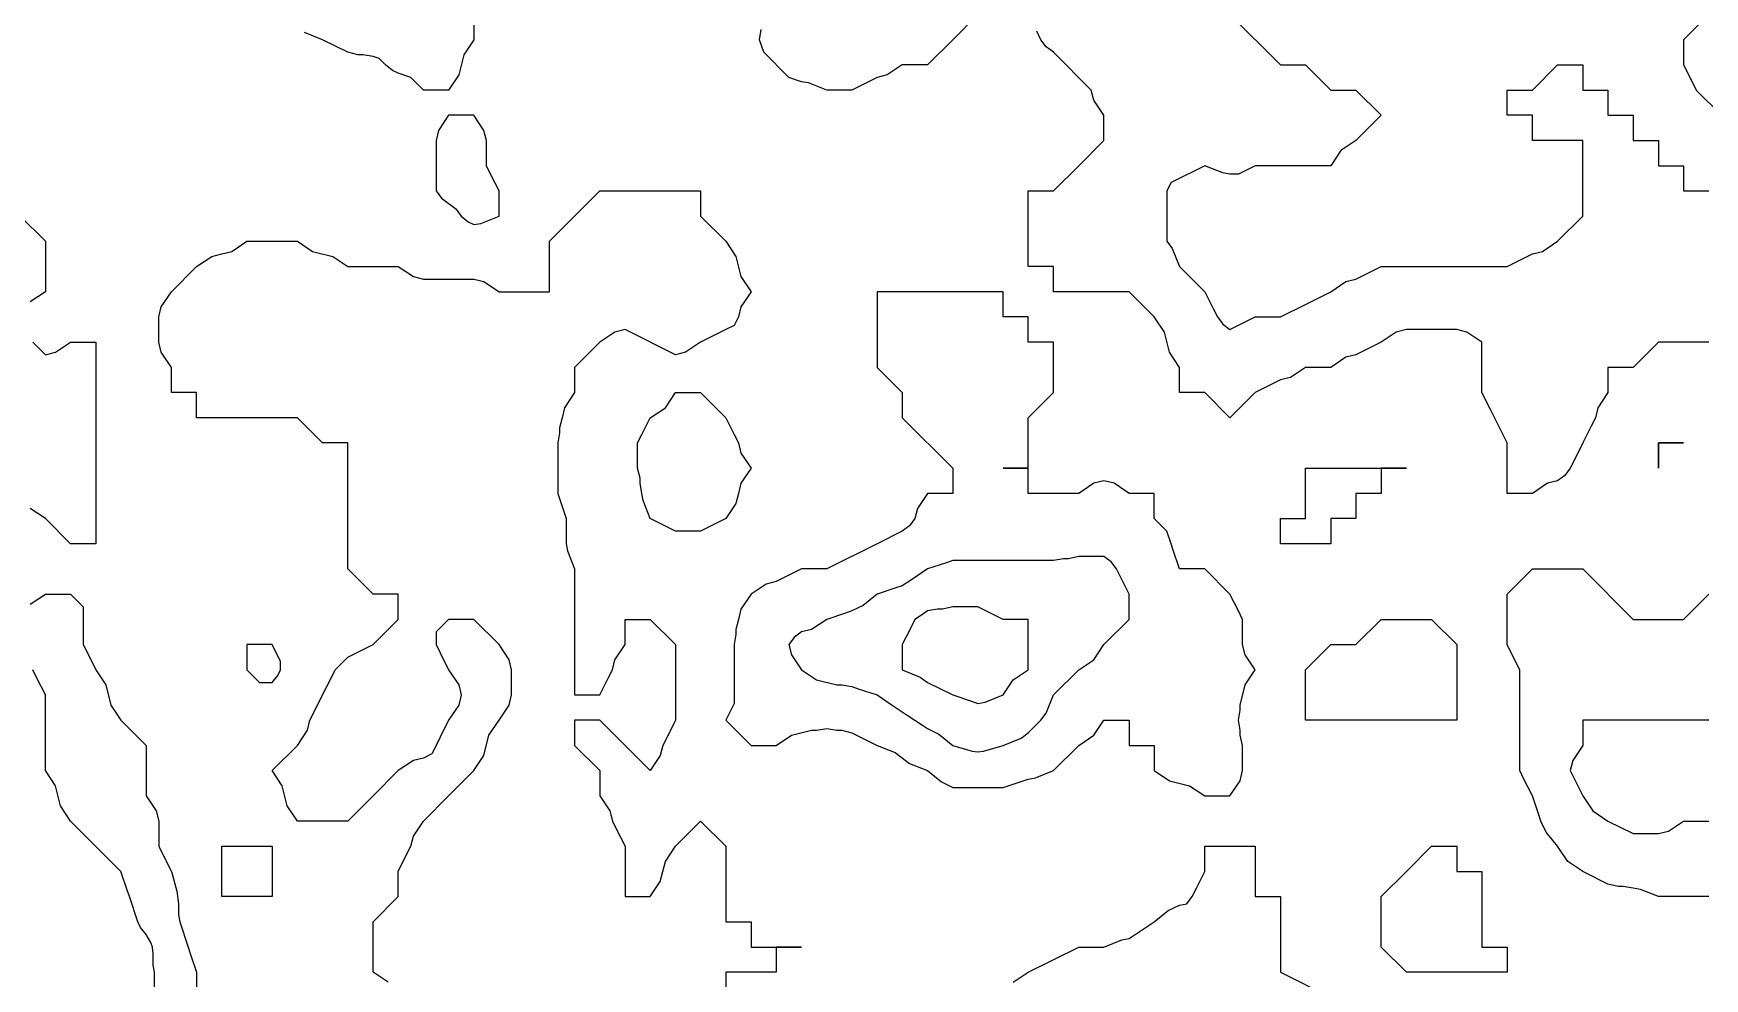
# Model space of a CAD drawing. Header units: inches. Extents: x 794995 to 811195, y 2485918 to 2508058.
# Drawn here: x 803711 to 805700, y 2496441 to 2497566 of the extents above; entities that cross this region are included whole.
import ezdxf

# ---------------------------------------------------------------- set-up
doc = ezdxf.new("R2010")
doc.units = ezdxf.units.IN
doc.header["$MEASUREMENT"] = 0
doc.layers.add('contour', color=7, linetype='Continuous')

msp = doc.modelspace()

# ---------------------------------------------------------------- linework, layer by layer
at = {"layer": 'contour'}
for points in [[(804235.2, 2497588.4), (804235.2, 2497558.4), (804223.2, 2497540.4), (804217.2, 2497516.4), (804205.2, 2497498.4), (804175.2, 2497498.4), (804160.2, 2497513.4), (804145.2, 2497518.4), (804138.5, 2497521.7), (804130.2, 2497528.4), (804122.7, 2497535.9), (804115.2, 2497538.4), (804103.2, 2497540.4), (804097.2, 2497540.4), (804085.2, 2497543.4), (804055.2, 2497558.4), (804033.7, 2497566.9)], [(804835.2, 2497588.4), (804805.2, 2497558.4), (804775.2, 2497528.4), (804745.2, 2497528.4), (804727.2, 2497516.4), (804715.2, 2497513.4), (804685.2, 2497498.4), (804655.2, 2497498.4), (804633.7, 2497506.9), (804625.2, 2497508.4), (804610.2, 2497513.4), (804580.2, 2497543.4), (804575.2, 2497558.4), (804577.2, 2497570.4)], [(805135.2, 2497588.4), (805195.2, 2497528.4), (805225.2, 2497528.4), (805255.2, 2497498.4), (805285.2, 2497498.4), (805315.2, 2497468.4), (805285.2, 2497438.4), (805267.2, 2497426.4), (805255.2, 2497408.4), (805165.2, 2497408.4), (805145.2, 2497398.4), (805135.2, 2497398.4), (805126.6, 2497399.8), (805105.2, 2497408.4), (805065.2, 2497388.4), (805060.2, 2497378.4), (805060.2, 2497318.4), (805066.6, 2497309.8), (805075.2, 2497288.4), (805105.2, 2497258.4), (805115.2, 2497238.4), (805120.2, 2497228.4), (805126.6, 2497219.8), (805135.2, 2497213.4), (805165.2, 2497228.4), (805195.2, 2497228.4), (805225.2, 2497243.4), (805255.2, 2497258.4), (805273.2, 2497270.4), (805285.2, 2497273.4), (805315.2, 2497288.4), (805465.2, 2497288.4), (805495.2, 2497303.4), (805507.2, 2497306.4), (805525.2, 2497318.4), (805555.2, 2497348.4), (805555.2, 2497438.4), (805495.2, 2497438.4), (805495.2, 2497468.4), (805465.2, 2497468.4), (805465.2, 2497498.4), (805495.2, 2497498.4), (805525.2, 2497528.4), (805555.2, 2497528.4), (805555.2, 2497498.4), (805585.2, 2497498.4), (805585.2, 2497468.4), (805615.2, 2497468.4), (805615.2, 2497438.4), (805645.2, 2497438.4), (805645.2, 2497408.4), (805675.2, 2497408.4), (805675.2, 2497378.4), (805705.2, 2497378.4)], [(805705.2, 2497588.4), (805675.2, 2497558.4), (805675.2, 2497528.4), (805685.2, 2497508.4), (805690.2, 2497498.4), (805720.2, 2497468.4)], [(805705.2, 2497198.4), (805645.2, 2497198.4), (805615.2, 2497168.4), (805585.2, 2497168.4), (805585.2, 2497138.4), (805573.2, 2497120.4), (805570.2, 2497108.4), (805565.2, 2497098.4), (805555.2, 2497078.4), (805545.2, 2497058.4), (805540.2, 2497048.4), (805533.7, 2497039.8), (805525.2, 2497033.4), (805513.2, 2497030.4), (805495.2, 2497018.4), (805465.2, 2497018.4), (805465.2, 2497078.4), (805455.2, 2497098.4), (805445.2, 2497118.4), (805435.2, 2497138.4), (805435.2, 2497198.4), (805417.2, 2497210.4), (805405.2, 2497213.4), (805345.2, 2497213.4), (805333.2, 2497210.4), (805315.2, 2497198.4), (805285.2, 2497183.4), (805273.2, 2497180.4), (805255.2, 2497168.4), (805225.2, 2497168.4), (805207.2, 2497156.4), (805195.2, 2497153.4), (805165.2, 2497138.4), (805135.2, 2497108.4), (805105.2, 2497138.4), (805075.2, 2497138.4), (805075.2, 2497168.4), (805063.2, 2497186.4), (805057.2, 2497210.4), (805045.2, 2497228.4), (805015.2, 2497258.4), (804925.2, 2497258.4), (804925.2, 2497288.4), (804895.2, 2497288.4), (804895.2, 2497348.4), (804895.2, 2497378.4), (804925.2, 2497378.4), (804955.2, 2497408.4), (804985.2, 2497438.4), (804985.2, 2497468.4), (804973.2, 2497486.4), (804970.2, 2497498.4), (804925.2, 2497543.4), (804916.6, 2497549.8), (804910.2, 2497558.4), (804905.2, 2497568.4)], [(804133.2, 2496436.4), (804115.2, 2496448.4), (804115.2, 2496508.4), (804145.2, 2496538.4), (804145.2, 2496568.4), (804155.2, 2496588.4), (804160.2, 2496598.4), (804163.2, 2496610.4), (804175.2, 2496628.4), (804205.2, 2496658.4), (804235.2, 2496688.4), (804247.2, 2496706.4), (804253.2, 2496730.4), (804265.2, 2496748.4), (804277.2, 2496766.4), (804280.2, 2496778.4), (804280.2, 2496808.4), (804277.2, 2496820.4), (804265.2, 2496838.4), (804235.2, 2496868.4), (804205.2, 2496868.4), (804190.2, 2496853.4), (804190.2, 2496838.4), (804195.2, 2496828.4), (804205.2, 2496808.4), (804217.2, 2496790.4), (804220.2, 2496778.4), (804217.2, 2496766.4), (804205.2, 2496748.4), (804195.2, 2496728.4), (804190.2, 2496718.4), (804185.2, 2496708.4), (804175.2, 2496703.4), (804163.2, 2496700.4), (804145.2, 2496688.4), (804115.2, 2496658.4), (804085.2, 2496628.4), (804025.2, 2496628.4), (804013.2, 2496646.4), (804007.2, 2496670.4), (803995.2, 2496688.4), (804025.2, 2496718.4), (804037.2, 2496736.4), (804040.2, 2496748.4), (804045.2, 2496758.4), (804055.2, 2496778.4), (804065.2, 2496798.4), (804070.2, 2496808.4), (804085.2, 2496823.4), (804115.2, 2496838.4), (804145.2, 2496868.4), (804145.2, 2496898.4), (804115.2, 2496898.4), (804085.2, 2496928.4), (804085.2, 2497078.4), (804055.2, 2497078.4), (804025.2, 2497108.4), (803905.2, 2497108.4), (803905.2, 2497138.4), (803875.2, 2497138.4), (803875.2, 2497168.4), (803863.2, 2497186.4), (803860.2, 2497198.4), (803860.2, 2497228.4), (803863.2, 2497240.4), (803875.2, 2497258.4), (803905.2, 2497288.4), (803923.2, 2497300.4), (803935.2, 2497303.4), (803947.2, 2497306.4), (803965.2, 2497318.4), (804025.2, 2497318.4), (804043.2, 2497306.4), (804067.2, 2497300.4), (804085.2, 2497288.4), (804145.2, 2497288.4), (804163.2, 2497276.4), (804175.2, 2497273.4), (804235.2, 2497273.4), (804247.2, 2497270.4), (804265.2, 2497258.4), (804295.2, 2497258.4), (804325.2, 2497258.4), (804325.2, 2497318.4), (804355.2, 2497348.4), (804385.2, 2497378.4), (804505.2, 2497378.4), (804505.2, 2497348.4), (804535.2, 2497318.4), (804547.2, 2497300.4), (804553.2, 2497276.4), (804565.2, 2497258.4), (804553.2, 2497240.4), (804550.2, 2497228.4), (804545.2, 2497218.4), (804535.2, 2497213.4), (804505.2, 2497198.4), (804487.2, 2497186.4), (804475.2, 2497183.4), (804415.2, 2497213.4), (804403.2, 2497210.4), (804385.2, 2497198.4), (804355.2, 2497168.4), (804355.2, 2497138.4), (804343.2, 2497120.4), (804340.2, 2497108.4), (804337.2, 2497096.4), (804337.2, 2497090.4), (804335.2, 2497078.4), (804335.2, 2497018.4), (804345.2, 2496988.4), (804345.2, 2496958.4), (804346.6, 2496949.8), (804355.2, 2496928.4), (804355.2, 2496778.4), (804385.2, 2496778.4), (804395.2, 2496798.4), (804400.2, 2496808.4), (804403.2, 2496820.4), (804415.2, 2496838.4), (804415.2, 2496868.4), (804445.2, 2496868.4), (804475.2, 2496838.4), (804475.2, 2496748.4), (804465.2, 2496728.4), (804460.2, 2496718.4), (804457.2, 2496706.4), (804445.2, 2496688.4), (804385.2, 2496748.4), (804355.2, 2496748.4), (804355.2, 2496718.4), (804385.2, 2496688.4), (804385.2, 2496658.4), (804397.2, 2496640.4), (804400.2, 2496628.4), (804405.2, 2496618.4), (804415.2, 2496598.4), (804415.2, 2496538.4), (804445.2, 2496538.4), (804457.2, 2496556.4), (804463.2, 2496580.4), (804475.2, 2496598.4), (804505.2, 2496628.4), (804535.2, 2496598.4), (804535.2, 2496508.4), (804565.2, 2496508.4), (804565.2, 2496478.4), (804625.2, 2496478.4), (804595.2, 2496478.4), (804595.2, 2496448.4), (804535.2, 2496448.4), (804535.2, 2496418.4)], [(803695.2, 2497348.4), (803725.2, 2497318.4), (803725.2, 2497258.4), (803707.2, 2497246.4)], [(803710.2, 2497198.4), (803725.2, 2497183.4), (803737.2, 2497186.4), (803755.2, 2497198.4), (803785.2, 2497198.4), (803785.2, 2496958.4), (803755.2, 2496958.4), (803725.2, 2496988.4), (803707.2, 2497000.4)], [(805705.2, 2496538.4), (805645.2, 2496538.4), (805623.7, 2496546.9), (805615.2, 2496548.4), (805603.2, 2496550.4), (805597.2, 2496550.4), (805585.2, 2496553.4), (805555.2, 2496568.4), (805537.2, 2496580.4), (805525.2, 2496598.4), (805511.8, 2496615), (805505.2, 2496628.4), (805502.7, 2496635.9), (805495.2, 2496658.4), (805485.2, 2496678.4), (805480.2, 2496688.4), (805480.2, 2496808.4), (805475.2, 2496818.4), (805465.2, 2496838.4), (805465.2, 2496898.4), (805495.2, 2496928.4), (805555.2, 2496928.4), (805615.2, 2496868.4), (805675.2, 2496868.4), (805705.2, 2496898.4)], [(803707.2, 2496886.4), (803725.2, 2496898.4), (803755.2, 2496898.4), (803770.2, 2496883.4), (803770.2, 2496838.4), (803775.2, 2496828.4), (803785.2, 2496808.4), (803797.2, 2496790.4), (803803.2, 2496766.4), (803815.2, 2496748.4), (803845.2, 2496718.4), (803845.2, 2496658.4), (803857.2, 2496640.4), (803860.2, 2496628.4), (803860.2, 2496598.4), (803865.2, 2496588.4), (803875.2, 2496568.4), (803881.8, 2496545), (803883.7, 2496529.8), (803883.7, 2496516.9), (803885.2, 2496508.4), (803895.2, 2496478.4), (803897.7, 2496470.9), (803905.2, 2496448.4), (803905.2, 2496418.4)], [(803855.2, 2496388.4), (803855.2, 2496448.4), (803853.7, 2496456.9), (803853.7, 2496469.8), (803852.7, 2496478.4), (803850.6, 2496483.8), (803845.2, 2496493.4), (803838.5, 2496501.7), (803835.2, 2496508.4), (803825.2, 2496538.4), (803822.7, 2496545.9), (803815.2, 2496568.4), (803755.2, 2496628.4), (803743.2, 2496646.4), (803737.2, 2496670.4), (803725.2, 2496688.4), (803725.2, 2496778.4), (803715.2, 2496798.4), (803710.2, 2496808.4)], [(805705.2, 2496748.4), (805555.2, 2496748.4), (805555.2, 2496718.4), (805543.2, 2496700.4), (805540.2, 2496688.4), (805545.2, 2496678.4), (805555.2, 2496658.4), (805567.2, 2496640.4), (805585.2, 2496628.4), (805615.2, 2496613.4), (805645.2, 2496613.4), (805657.2, 2496616.4), (805675.2, 2496628.4), (805705.2, 2496628.4)], [(804877.2, 2496436.4), (804895.2, 2496448.4), (804955.2, 2496478.4), (804985.2, 2496478.4), (805006.6, 2496486.9), (805015.2, 2496488.4), (805027.2, 2496496.4), (805045.2, 2496508.4), (805061.8, 2496521.7), (805075.2, 2496528.4), (805083.7, 2496529.8), (805090.2, 2496538.4), (805095.2, 2496548.4), (805105.2, 2496568.4), (805105.2, 2496598.4), (805165.2, 2496598.4), (805165.2, 2496538.4), (805195.2, 2496538.4), (805195.2, 2496448.4), (805255.2, 2496418.4)]]:
    msp.add_lwpolyline(points, dxfattribs=at)
for points in [[(804235.2, 2497338.4), (804243.7, 2497339.8), (804265.2, 2497348.4), (804265.2, 2497378.4), (804255.2, 2497398.4), (804250.2, 2497408.4), (804250.2, 2497438.4), (804247.2, 2497450.4), (804235.2, 2497468.4), (804205.2, 2497468.4), (804193.2, 2497450.4), (804190.2, 2497438.4), (804190.2, 2497378.4), (804196.6, 2497369.8), (804213.7, 2497356.9), (804220.2, 2497348.4), (804228.5, 2497341.7)], [(805135.2, 2496658.4), (805147.2, 2496676.4), (805150.2, 2496688.4), (805150.2, 2496718.4), (805147.2, 2496730.4), (805147.2, 2496736.4), (805145.2, 2496748.4), (805147.2, 2496760.4), (805147.2, 2496766.4), (805153.2, 2496790.4), (805165.2, 2496808.4), (805153.2, 2496826.4), (805150.2, 2496838.4), (805150.2, 2496868.4), (805145.2, 2496878.4), (805135.2, 2496898.4), (805105.2, 2496928.4), (805075.2, 2496928.4), (805067.7, 2496950.9), (805065.2, 2496958.4), (805060.2, 2496973.4), (805045.2, 2496988.4), (805045.2, 2497018.4), (805015.2, 2497018.4), (804997.2, 2497030.4), (804985.2, 2497033.4), (804973.2, 2497030.4), (804955.2, 2497018.4), (804895.2, 2497018.4), (804895.2, 2497048.4), (804865.2, 2497048.4), (804895.2, 2497048.4), (804895.2, 2497108.4), (804925.2, 2497138.4), (804925.2, 2497198.4), (804895.2, 2497198.4), (804895.2, 2497228.4), (804865.2, 2497228.4), (804865.2, 2497258.4), (804715.2, 2497258.4), (804715.2, 2497228.4), (804715.2, 2497168.4), (804745.2, 2497138.4), (804745.2, 2497108.4), (804805.2, 2497048.4), (804805.2, 2497018.4), (804775.2, 2497018.4), (804763.2, 2497000.4), (804760.2, 2496988.4), (804753.7, 2496979.8), (804745.2, 2496973.4), (804715.2, 2496958.4), (804655.2, 2496928.4), (804625.2, 2496928.4), (804595.2, 2496913.4), (804583.2, 2496910.4), (804565.2, 2496898.4), (804553.2, 2496880.4), (804550.2, 2496868.4), (804547.2, 2496856.4), (804547.2, 2496850.4), (804545.2, 2496838.4), (804545.2, 2496768.4), (804535.2, 2496748.4), (804565.2, 2496718.4), (804595.2, 2496718.4), (804613.2, 2496730.4), (804637.2, 2496736.4), (804643.2, 2496736.4), (804655.2, 2496738.4), (804667.2, 2496736.4), (804673.2, 2496736.4), (804685.2, 2496733.4), (804715.2, 2496718.4), (804736.6, 2496709.8), (804753.7, 2496696.9), (804775.2, 2496688.4), (804791.8, 2496675), (804805.2, 2496668.4), (804865.2, 2496668.4), (804895.2, 2496678.4), (804903.7, 2496679.8), (804925.2, 2496688.4), (804955.2, 2496718.4), (804973.2, 2496730.4), (804985.2, 2496748.4), (805015.2, 2496748.4), (805015.2, 2496718.4), (805045.2, 2496718.4), (805045.2, 2496688.4), (805063.2, 2496676.4), (805087.2, 2496670.4), (805105.2, 2496658.4)], [(804535.2, 2496988.4), (804505.2, 2496973.4), (804475.2, 2496973.4), (804445.2, 2496988.4), (804436.6, 2497009.8), (804435.2, 2497018.4), (804433.2, 2497030.4), (804433.2, 2497036.4), (804430.2, 2497048.4), (804430.2, 2497078.4), (804435.2, 2497088.4), (804445.2, 2497108.4), (804463.2, 2497120.4), (804475.2, 2497138.4), (804505.2, 2497138.4), (804535.2, 2497108.4), (804545.2, 2497088.4), (804550.2, 2497078.4), (804553.2, 2497066.4), (804565.2, 2497048.4), (804553.2, 2497030.4), (804550.2, 2497018.4), (804547.2, 2497006.4)], [(805645.2, 2497048.4), (805645.2, 2497078.4), (805675.2, 2497078.4), (805645.2, 2497078.4)], [(805255.2, 2496958.4), (805195.2, 2496958.4), (805195.2, 2496988.4), (805225.2, 2496988.4), (805225.2, 2497048.4), (805345.2, 2497048.4), (805315.2, 2497048.4), (805315.2, 2497018.4), (805285.2, 2497018.4), (805285.2, 2496988.4), (805255.2, 2496988.4)], [(804835.2, 2496710.9), (804841.8, 2496711.7), (804865.2, 2496718.4), (804886.6, 2496726.9), (804895.2, 2496733.4), (804910.2, 2496748.4), (804916.6, 2496756.9), (804925.2, 2496778.4), (804955.2, 2496808.4), (804973.2, 2496820.4), (804985.2, 2496838.4), (805015.2, 2496868.4), (805015.2, 2496898.4), (805005.2, 2496918.4), (805000.2, 2496928.4), (804993.7, 2496936.9), (804985.2, 2496943.4), (804955.2, 2496943.4), (804943.2, 2496940.4), (804937.2, 2496940.4), (804925.2, 2496938.4), (804805.2, 2496938.4), (804797.7, 2496935.9), (804775.2, 2496928.4), (804757.2, 2496916.4), (804745.2, 2496908.4), (804737.7, 2496905.9), (804715.2, 2496898.4), (804698.5, 2496885), (804685.2, 2496878.4), (804677.7, 2496875.9), (804655.2, 2496868.4), (804637.2, 2496856.4), (804625.2, 2496853.4), (804616.6, 2496846.9), (804610.2, 2496838.4), (804613.2, 2496826.4), (804625.2, 2496808.4), (804643.2, 2496796.4), (804667.2, 2496790.4), (804673.2, 2496790.4), (804685.2, 2496788.4), (804692.7, 2496785.9), (804715.2, 2496778.4), (804733.2, 2496766.4), (804751.2, 2496754.4), (804769.2, 2496742.4), (804775.2, 2496738.4), (804788.5, 2496731.7), (804805.2, 2496718.4), (804828.5, 2496711.7)], [(804835.2, 2496768.4), (804843.7, 2496769.8), (804865.2, 2496778.4), (804877.2, 2496796.4), (804895.2, 2496808.4), (804895.2, 2496868.4), (804865.2, 2496868.4), (804835.2, 2496883.4), (804805.2, 2496883.4), (804793.2, 2496880.4), (804787.2, 2496880.4), (804775.2, 2496878.4), (804769.2, 2496874.4), (804760.2, 2496868.4), (804755.2, 2496858.4), (804745.2, 2496838.4), (804745.2, 2496808.4), (804766.6, 2496799.8), (804775.2, 2496793.4), (804805.2, 2496778.4), (804827.7, 2496770.9)], [(805405.2, 2496748.4), (805225.2, 2496748.4), (805225.2, 2496808.4), (805255.2, 2496838.4), (805285.2, 2496838.4), (805315.2, 2496868.4), (805375.2, 2496868.4), (805405.2, 2496838.4)], [(803995.2, 2496793.4), (804001.8, 2496801.7), (804005.2, 2496808.4), (804005.2, 2496818.4), (803995.2, 2496838.4), (803965.2, 2496838.4), (803965.2, 2496808.4), (803980.2, 2496793.4)], [(803995.2, 2496538.4), (803935.2, 2496538.4), (803935.2, 2496598.4), (803995.2, 2496598.4)], [(805465.2, 2496448.4), (805345.2, 2496448.4), (805315.2, 2496478.4), (805315.2, 2496538.4), (805345.2, 2496568.4), (805375.2, 2496598.4), (805405.2, 2496598.4), (805405.2, 2496568.4), (805435.2, 2496568.4), (805435.2, 2496478.4), (805465.2, 2496478.4)]]:
    msp.add_lwpolyline(points, close=True, dxfattribs=at)

doc.saveas('drawing.dxf')
